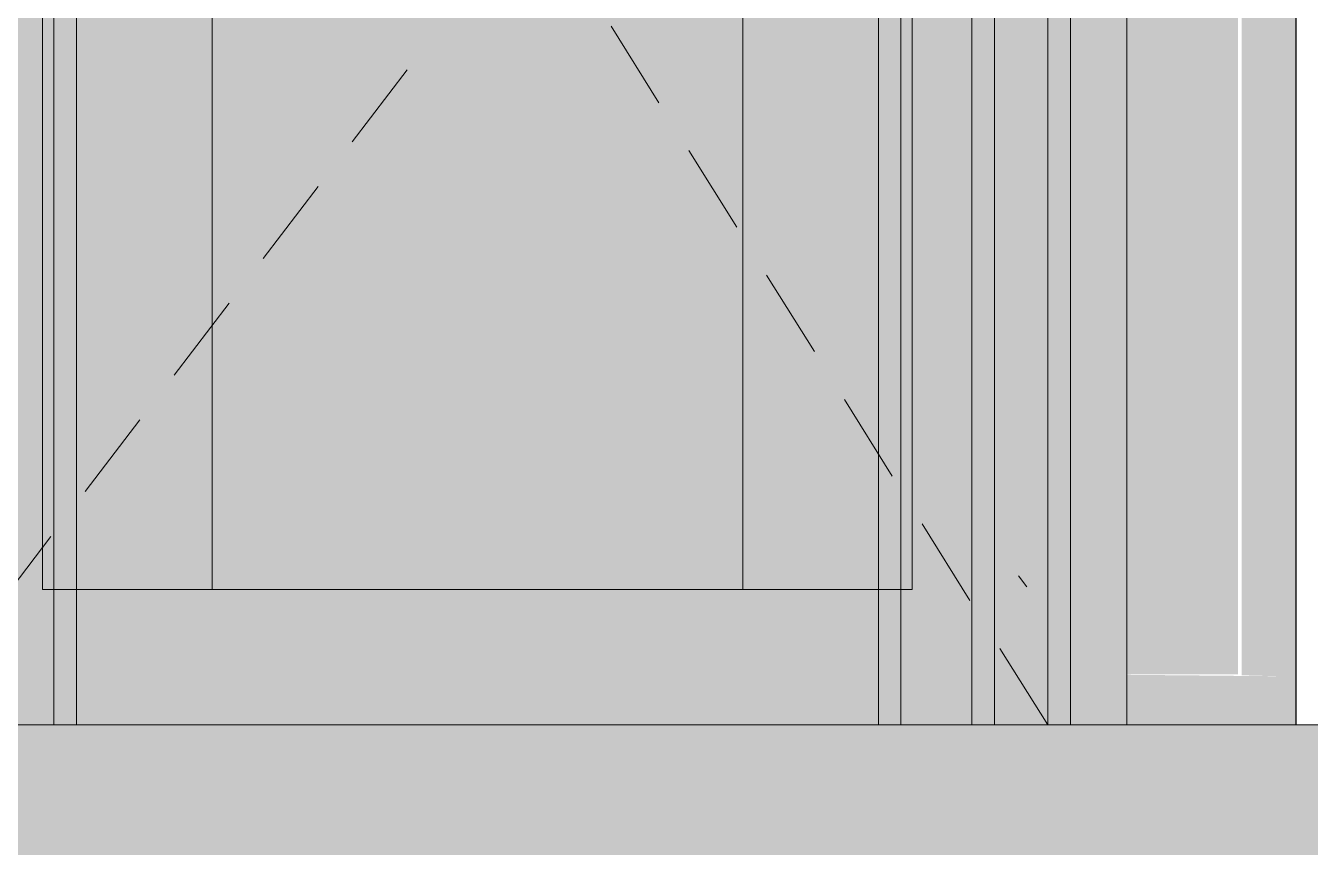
# Model space of a CAD drawing. Header units: millimetres. Extents: x 1499747 to 4230374, y -28481 to 441852.
# Drawn here: x 4135213 to 4136350, y 363720 to 364448 of the extents above; entities that cross this region are included whole.
import ezdxf

# ---------------------------------------------------------------- set-up
doc = ezdxf.new("R2010")
doc.units = ezdxf.units.MM
doc.header["$MEASUREMENT"] = 0
doc.layers.add('Чертеж и Рисунок', color=7, linetype='Continuous')

# ---------------------------------------------------------------- blocks, each defined once
blk = doc.blocks.new('zw$CFC4')
at = {"layer": 'Чертеж и Рисунок', "linetype": 'Continuous', "lineweight": 0, "true_color": 0x2e2e2e}
for points in [[(900, 0), (962.8, 0), (962.8, 2825), (900, 2825)], [(900, 0), (880, 0), (880, 2755.9), (900, 2775.9)], [(962.8, 0), (982.8, 0), (982.8, 2758.7), (962.8, 2778.7)], [(140, 120), (20, 0), (20, 2756.4), (140, 2636.4)], [(1250, 2756.6), (1201.6, 2756.6), (1201.6, 44), (1250, 42.8)], [(1151.6, 44.9), (1151.6, 2240.2), (1131.6, 2220.2), (1131.6, 44.9)], [(880, 0), (20, 0), (140, 120), (760, 120)], [(982.8, 0), (1250, 0), (1250, 43), (982.8, 45.6)]]:
    blk.add_hatch(color=250, dxfattribs=at).paths.add_polyline_path(points)
h = blk.add_hatch(color=250, dxfattribs=at)
h.paths.add_polyline_path([(880, 0), (760, 120), (760, 2638.2), (880, 2758.2)])
h.paths.add_polyline_path([(859.8, 1000), (851.1, 1021.1), (830, 1029.8), (809, 1021.1), (800.3, 1000), (809, 979), (830, 970.3), (851.1, 979)], flags=16)
at = {"layer": 'Чертеж и Рисунок', "linetype": 'Continuous', "lineweight": 0, "true_color": 0x84adf9}
for points in [[(982.8, 44.9), (1198.6, 44.9), (1198.6, 2755.1), (982.8, 2754.9)], [(760, 120), (140, 120), (140, 2635), (760, 2635)]]:
    blk.add_hatch(color=161, dxfattribs=at).paths.add_polyline_path(points)
at = {"lineweight": -3}
blk.add_line((1250, 0), (1250, 2825), dxfattribs=at)
at = {"layer": 'Чертеж и Рисунок', "color": 7, "linetype": 'Continuous', "lineweight": 5}
for points in [[(962.8, 0), (962.8, 2825)], [(900, 0), (900, 2775)], [(880, 0), (880, 2755)], [(982.8, 0), (982.8, 2758.7)], [(760, 2635), (760, 120)], [(140, 120), (140, 2597.7)], [(760, 120), (140, 120)]]:
    blk.add_lwpolyline(points, dxfattribs=at)
at = {"layer": 'Чертеж и Рисунок', "color": 23, "linetype": 'Continuous', "lineweight": 5, "true_color": 0xbf8080}
for points in [[(414.2, 516.9), (462.8, 580.5)], [(335.4, 413.5), (383.9, 477.1)], [(256.6, 310.1), (305.1, 373.7)], [(177.7, 206.8), (226.2, 270.4)], [(140, 157.4), (147.4, 167)], [(98.9, 103.4), (140, 157.4)], [(1011.6, 122.5), (1004.2, 132.1)]]:
    blk.add_lwpolyline(points, dxfattribs=at)
blk = doc.blocks.new('zw$3D87')
at = {"layer": 'Чертеж и Рисунок', "color": 23, "linetype": 'Continuous', "lineweight": 5, "true_color": 0xbf8080}
blk.add_lwpolyline([(1085.3, 0), (1042.9, 67.9)], dxfattribs=at)
at = {"layer": 'Чертеж и Рисунок', "color": 7, "linetype": 'Continuous', "lineweight": 5}
for points in [[(205.3, 0), (155.3, 0)], [(225.3, 0), (205.3, 0)], [(1085.3, 0), (225.3, 0)], [(1105.3, 0), (1085.3, 0)], [(1105.3, 0), (1155.3, 0)]]:
    blk.add_lwpolyline(points, dxfattribs=at)
at = {"layer": 'Чертеж и Рисунок', "color": 1, "linetype": 'Continuous', "lineweight": 0}
for points in [[(352.7, 0), (881.9, 0)], [(1093.6, 0), (1234.7, 0)]]:
    blk.add_lwpolyline(points, dxfattribs=at)
at = {"color": 1, "lineweight": 40}
blk.add_blockref('zw$CFC4', (55.3, 0), dxfattribs=at)

msp = doc.modelspace()

# ---------------------------------------------------------------- hatches: boundary and pattern name
at = {"layer": 'Чертеж и Рисунок', "linetype": 'Continuous', "lineweight": 0, "true_color": 0x2e2e2e}
for points in [[(4135187.74584, 363828.35626), (4135237.74591, 363828.35626), (4135237.74591, 366628.36054), (4135187.74584, 366628.36054)], [(4136187.74737, 363828.35626), (4136187.74737, 366628.36054), (4136137.74729, 366628.36054), (4136137.74729, 363828.35626)], [(4135237.74591, 363828.35626), (4135257.74594, 363828.35626), (4135257.74594, 366583.36047), (4135237.74591, 366603.3605)], [(4136137.74729, 363828.35626), (4136137.74729, 366603.3605), (4136117.74726, 366583.36047), (4136117.74726, 363828.35626)], [(4135997.74708, 363948.35644), (4136117.74726, 363828.35626), (4136117.74726, 366583.36047), (4135997.74708, 366463.36029)], [(4135377.74613, 363948.35644), (4135257.74594, 363828.35626), (4136117.74726, 363828.35626), (4135997.74708, 363948.35644)]]:
    msp.add_hatch(color=250, dxfattribs=at).paths.add_polyline_path(points)
h = msp.add_hatch(color=250, dxfattribs=at)
h.paths.add_polyline_path([(4135257.74594, 363828.35626), (4135377.74611, 363948.35643), (4135377.74611, 366463.3603), (4135257.74594, 366583.36047)])
h.paths.add_polyline_path([(4135281.146, 364973.75802), (4135280.74598, 364978.35803), (4135281.146, 364983.05804), (4135282.34597, 364987.65805), (4135284.34598, 364991.85804), (4135287.04599, 364995.75805), (4135290.34602, 364999.05804), (4135294.24599, 365001.75804), (4135298.44602, 365003.75805), (4135303.04603, 365004.95807), (4135307.74604, 365005.35804), (4135312.44601, 365004.95807), (4135316.94605, 365003.75805), (4135321.24605, 365001.75804), (4135325.04606, 364999.05804), (4135328.44605, 364995.75805), (4135331.14605, 364991.85804), (4135333.04606, 364987.65805), (4135334.34608, 364983.05804), (4135334.74606, 364978.35803), (4135334.34608, 364973.75802), (4135333.04606, 364969.15801), (4135331.14605, 364964.85798), (4135328.44605, 364961.05801), (4135325.04606, 364957.75798), (4135321.24605, 364955.05798), (4135317.74605, 364953.35798), (4135317.74605, 364703.45759), (4135321.24605, 364701.7576), (4135325.04606, 364699.0576), (4135328.44605, 364695.75757), (4135331.14605, 364691.85759), (4135333.04606, 364687.65756), (4135334.34608, 364683.05755), (4135334.74606, 364678.35754), (4135334.34608, 364673.75753), (4135333.04606, 364669.15753), (4135331.14605, 364664.85753), (4135328.44605, 364661.05752), (4135325.04606, 364657.75753), (4135321.24605, 364655.05753), (4135316.94605, 364653.05752), (4135312.44601, 364651.85751), (4135307.74604, 364651.35752), (4135303.04603, 364651.85751), (4135298.44602, 364653.05752), (4135294.24599, 364655.05753), (4135290.34602, 364657.75753), (4135287.04599, 364661.05752), (4135284.34598, 364664.85753), (4135282.34597, 364669.15753), (4135281.146, 364673.75753), (4135280.74598, 364678.35754), (4135281.146, 364683.05755), (4135282.34597, 364687.65756), (4135284.34598, 364691.85759), (4135287.04599, 364695.75757), (4135290.34602, 364699.0576), (4135294.24599, 364701.7576), (4135297.74599, 364703.45759), (4135297.74599, 364953.35798), (4135294.24599, 364955.05798), (4135290.34602, 364957.75798), (4135287.04599, 364961.05801), (4135284.34598, 364964.85798), (4135282.34597, 364969.15801)], flags=0)
at = {"layer": 'Чертеж и Рисунок', "linetype": 'Continuous', "lineweight": 0, "true_color": 0x84adf9}
msp.add_hatch(color=161, dxfattribs=at).paths.add_polyline_path([(4135377.74613, 366463.36029), (4135377.74613, 363948.35644), (4135997.74708, 363948.35644), (4135997.74708, 366463.36029)])
at = {"layer": 'Чертеж и Рисунок', "linetype": 'Continuous', "lineweight": 0, "true_color": 0x7f7f7f}
msp.add_hatch(color=8, dxfattribs=at).paths.add_polyline_path([(4134462.74473, 363828.35626), (4134462.74473, 363628.35595), (4136912.74847, 363628.35595), (4136912.74847, 363828.35626)])

# ---------------------------------------------------------------- linework, layer by layer
at = {"layer": 'Чертеж и Рисунок', "color": 253, "linetype": 'Continuous', "lineweight": 5, "true_color": 0xaaaaaa}
msp.add_lwpolyline([(4136187.74737, 368578.36352), (4136187.74737, 363828.35626)], dxfattribs=at)
at = {"layer": 'Чертеж и Рисунок', "color": 7, "linetype": 'Continuous', "lineweight": 5}
for points in [[(4136137.74729, 363828.35626), (4136137.74729, 366628.36054)], [(4135237.74591, 363828.35626), (4135237.74591, 366603.3605)], [(4135257.74594, 363828.35626), (4135257.74594, 366583.36047)], [(4136117.74726, 366583.36047), (4136117.74726, 363828.35626)], [(4135377.74613, 366463.36029), (4135377.74613, 363948.35644)], [(4135997.74708, 363948.35644), (4135997.74708, 366463.36029)], [(4135377.74613, 363948.35644), (4135997.74708, 363948.35644)], [(4135237.74591, 363828.35626), (4135187.74584, 363828.35626)], [(4135257.74594, 363828.35626), (4135237.74591, 363828.35626)], [(4136117.74726, 363828.35626), (4135257.74594, 363828.35626)], [(4136137.74729, 363828.35626), (4136117.74726, 363828.35626)], [(4136137.74729, 363828.35626), (4136187.74737, 363828.35626)], [(4136187.74737, 363828.35626), (4137425.24926, 363828.35626)]]:
    msp.add_lwpolyline(points, dxfattribs=at)
at = {"layer": 'Чертеж и Рисунок', "color": 23, "linetype": 'Continuous', "lineweight": 5, "true_color": 0xbf8080}
for points in [[(4135773.44673, 364379.7571), (4135731.14667, 364447.65721)], [(4135842.34684, 364269.45693), (4135799.94677, 364337.35704)], [(4135911.14694, 364159.25677), (4135868.84688, 364227.05687)], [(4135980.04705, 364048.9566), (4135937.64698, 364116.7567)], [(4136048.84715, 363938.65643), (4136006.54709, 364006.55653)], [(4136117.74726, 363828.35626), (4136075.34719, 363896.25636)]]:
    msp.add_lwpolyline(points, dxfattribs=at)
at = {"layer": 'Чертеж и Рисунок', "color": 1, "linetype": 'Continuous', "lineweight": 0}
for points in [[(4135385.14614, 363828.35626), (4135914.34695, 363828.35626)], [(4136126.04727, 363828.35626), (4136267.14749, 363828.35626)]]:
    msp.add_lwpolyline(points, dxfattribs=at)

# ---------------------------------------------------------------- block references
at = {"color": 1, "lineweight": 40}
msp.add_blockref('zw$3D87', (4135032.44285, 363828.35626), dxfattribs=at)

doc.saveas('drawing.dxf')
